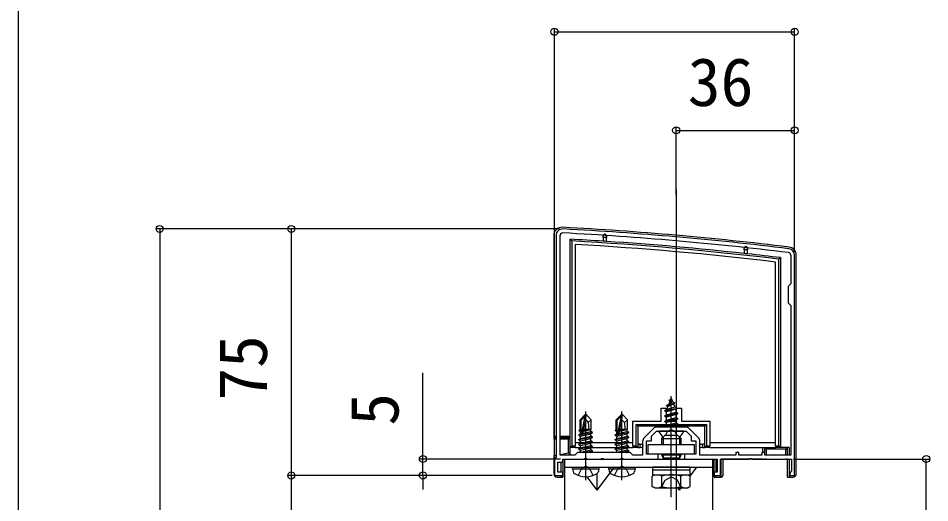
# Model space of a CAD drawing. Units: millimetres, scale not verified. Extents: x -875 to 875, y -1304 to 1297.
# Drawn here: x -875 to -597.9, y 812.5 to 959.9 of the extents above; entities that cross this region are included whole.
import ezdxf
from ezdxf.enums import TextEntityAlignment as Align

# ---------------------------------------------------------------- set-up
doc = ezdxf.new("R2010")
doc.units = ezdxf.units.MM
doc.header["$LTSCALE"] = 8
for name, color, linetype in [('0-2_YKK_11', 7, 'Continuous'), ('0-4_YKK_12', 2, 'Continuous'), ('0-5_YKK_13', 4, 'Continuous'), ('0-7_YKK_D', 6, 'Continuous'), ('0-8_YKK_ZWAK', 7, 'Continuous')]:
    doc.layers.add(name, color=color, linetype=linetype)
doc.styles.add('ＭＳ ゴシック', font='')
doc.styles.get('ＭＳ ゴシック').set_extended_font_data('MS Gothic')

msp = doc.modelspace()

# ---------------------------------------------------------------- linework, layer by layer
at = {"layer": '0-2_YKK_11'}
for p, q in [((-710.3, 827), (-710.3, 893.8)), ((-681.936, 835.061), (-684.761, 832.236)), ((-672.124, 835.5), (-680.876, 835.5)), ((-668.239, 832.236), (-671.064, 835.061))]:
    msp.add_line(p, q, dxfattribs=at)
for points in [[(-711.5, 893.8), (-711.5, 826.3), (-712, 825.8), (-712, 820.8), (-709.5, 820.8), (-709.5, 821.8), (-711, 821.8), (-711, 824.8), (-709.5, 824.8), (-709.5, 825.8), (-702.958, 825.8), (-702.775, 825.92), (-702.225, 825.92), (-702.042, 825.8), (-697.958, 825.8), (-697.775, 825.92), (-697.225, 825.92), (-697.042, 825.8), (-691.958, 825.8), (-691.775, 825.92), (-691.225, 825.92), (-691.042, 825.8), (-680.5, 825.8), (-680.5, 827.3), (-684, 827.3), (-684, 831.3), (-682.5, 831.3), (-682.5, 832.8), (-681, 834.3), (-676.958, 834.3), (-676.775, 834.42), (-676.225, 834.42), (-676.042, 834.3), (-672, 834.3), (-670.5, 832.8), (-670.5, 831.3), (-669, 831.3), (-669, 827.3), (-672.5, 827.3), (-672.5, 825.8)], [(-672.5, 825.8), (-662.5, 825.8), (-662.5, 821.8), (-663.5, 821.8), (-663.5, 820.8), (-661.5, 820.8), (-661.5, 825.8), (-652.958, 825.8), (-652.775, 825.92), (-652.225, 825.92), (-652.042, 825.8), (-640, 825.8), (-640, 822.092), (-640.25, 821.796), (-640.5, 821.5), (-640.5, 820.8), (-639, 820.8), (-639, 887.8)], [(-640.2, 887.8), (-640.2, 879.1), (-641, 878.3), (-641, 873.3), (-640.2, 872.5), (-640.2, 827), (-648.1, 827), (-648.1, 827.8), (-649, 827.8), (-649, 827), (-656, 827), (-656, 827.8), (-656.9, 827.8), (-656.9, 827), (-667.8, 827), (-667.8, 831.176)], [(-685.2, 831.176), (-685.2, 827), (-688.2, 827), (-689, 827.8), (-705, 827.8), (-705.8, 827), (-710.3, 827)]]:
    msp.add_lwpolyline(points, dxfattribs=at)
for centre, radius, start, end in [((-709.5, 893.8), 2, 86.9684, 180.00001), ((-762.281, -102.799), 999.996, 83.01993, 86.96841), ((-709.5, 893.8), 0.8, 86.96839, 180.00001), ((-762.281, -102.799), 998.796, 83.01993, 86.96841), ((-641, 887.8), 2, 0.00001, 83.01993), ((-641, 887.8), 0.8, 0.00001, 83.01993), ((-680.876, 834), 1.5, 90.00002, 135.00001), ((-672.124, 834), 1.5, 44.99999, 89.99998), ((-683.7, 831.176), 1.5, 134.99999, 179.99998), ((-669.3, 831.176), 1.5, 0.00002, 45.00001)]:
    msp.add_arc(centre, radius, start, end, dxfattribs=at)
at = {"layer": '0-4_YKK_12'}
msp.add_line((-675, 907.797), (-675, 295.8), dxfattribs=at)
at = {"layer": '0-5_YKK_13'}
for p, q in [((-712.2, 893.8), (-712.2, 832.8)), ((-697.2, 893.204), (-697.2, 893.704)), ((-696.2, 893.204), (-697.2, 893.204)), ((-697.2, 893.204), (-697.2, 892.07)), ((-696.2, 893.704), (-696.2, 893.204)), ((-696.2, 892.004), (-696.2, 893.204)), ((-706.7, 892.145), (-706.7, 829.8)), ((-705.7, 891.087), (-705.7, 829.8)), ((-654.3, 889.422), (-654.3, 889.922)), ((-653.3, 889.422), (-654.3, 889.422)), ((-654.3, 889.422), (-654.3, 888.332)), ((-653.3, 889.922), (-653.3, 889.422)), ((-653.3, 888.222), (-653.3, 889.422)), ((-643.3, 887.072), (-643.8, 886.628)), ((-638.5, 821.298), (-638.5, 887.8)), ((-644.8, 829.8), (-644.8, 885.74)), ((-677.9, 842.02), (-675.45, 842.815)), ((-677.9, 842.12), (-677.247, 842.497)), ((-677.532, 841.808), (-675.801, 842.612)), ((-676.5, 844.3), (-677.247, 842.497)), ((-677.247, 842.497), (-676.076, 843.276)), ((-677.1, 843.61), (-676.846, 843.464)), ((-676.5, 830.8), (-676.5, 844.954)), ((-676.5, 844.3), (-676.076, 843.276)), ((-676.076, 843.276), (-675.45, 842.915)), ((-675.801, 842.612), (-675.45, 842.815)), ((-675.801, 842.612), (-675.43, 841.718)), ((-675.45, 842.815), (-675.45, 842.915)), ((-702.5, 819.4), (-702.5, 840.3)), ((-691.5, 819.4), (-691.5, 840.3)), ((-678.5, 840.53), (-674.75, 841.325)), ((-678.5, 840.43), (-674.75, 841.225)), ((-678.5, 840.53), (-677.924, 840.863)), ((-678.5, 840.43), (-678.5, 840.53)), ((-678.5, 840.43), (-677.975, 840.127)), ((-674.5, 839.735), (-678.5, 838.94)), ((-678.5, 838.84), (-674.5, 839.635)), ((-675.134, 841.003), (-677.975, 840.127)), ((-677.975, 839.243), (-677.975, 840.127)), ((-677.975, 839.243), (-675.025, 840.038)), ((-677.532, 841.808), (-677.924, 840.863)), ((-677.924, 840.863), (-675.43, 841.718)), ((-677.9, 842.02), (-677.532, 841.808)), ((-675.43, 841.718), (-674.75, 841.325)), ((-675.134, 841.003), (-674.75, 841.225)), ((-675.134, 841.003), (-675.025, 840.739)), ((-675.025, 840.038), (-675.025, 840.739)), ((-675.025, 840.038), (-674.5, 839.735)), ((-675.025, 839.332), (-674.5, 839.635)), ((-674.75, 841.225), (-674.75, 841.325)), ((-674.5, 839.635), (-674.5, 839.735)), ((-702.65, 839.3), (-704.2, 837.75)), ((-704.2, 834.781), (-704.2, 837.75)), ((-703.9, 837.626), (-702.65, 838.876)), ((-703.9, 833.348), (-703.9, 837.626)), ((-703.832, 833.177), (-702.65, 838.876)), ((-703.41, 833.293), (-702.5, 837.678)), ((-702.35, 839.3), (-702.65, 839.3)), ((-702.65, 838.876), (-702.65, 839.3)), ((-702.5, 837.678), (-702.5, 839.3)), ((-702.5, 837.678), (-702.35, 839.3)), ((-702.35, 839.3), (-700.8, 837.75)), ((-701.757, 836.947), (-700.8, 837.75)), ((-700.8, 834.9), (-700.8, 837.75)), ((-691.65, 839.3), (-693.2, 837.75)), ((-693.2, 834.781), (-693.2, 837.75)), ((-692.9, 837.626), (-691.65, 838.876)), ((-692.9, 833.348), (-692.9, 837.626)), ((-692.832, 833.177), (-691.65, 838.876)), ((-692.41, 833.293), (-691.5, 837.678)), ((-691.35, 839.3), (-691.65, 839.3)), ((-691.65, 838.876), (-691.65, 839.3)), ((-691.5, 837.678), (-691.5, 839.3)), ((-691.5, 837.678), (-691.35, 839.3)), ((-691.35, 839.3), (-689.8, 837.75)), ((-690.757, 836.947), (-689.8, 837.75)), ((-689.8, 834.9), (-689.8, 837.75)), ((-688.2, 829.8), (-688.2, 837.3)), ((-678.5, 838.94), (-677.975, 839.243)), ((-678.5, 838.84), (-678.5, 838.94)), ((-678.5, 838.84), (-677.975, 838.537)), ((-678.5, 837.35), (-674.5, 838.145)), ((-674.5, 838.045), (-678.5, 837.25)), ((-678.5, 837.25), (-677.975, 836.947)), ((-675.025, 839.332), (-677.975, 838.537)), ((-677.975, 837.653), (-677.975, 838.537)), ((-677.975, 837.653), (-675.025, 838.448)), ((-675.025, 837.742), (-677.975, 836.947)), ((-677.975, 836.063), (-677.975, 836.947)), ((-677.975, 836.063), (-675.025, 836.858)), ((-675.025, 838.448), (-675.025, 839.332)), ((-675.025, 838.448), (-674.5, 838.145)), ((-675.025, 836.858), (-675.025, 837.742)), ((-675.025, 836.858), (-674.5, 836.555)), ((-704.5, 834.608), (-704.2, 834.781)), ((-704.5, 834.608), (-703.9, 834.724)), ((-704.5, 834.392), (-704.5, 834.608)), ((-704.5, 834.392), (-703.9, 834.491)), ((-704.5, 834.392), (-704.05, 834.132)), ((-704.2, 834.9), (-703.9, 834.9)), ((-704.05, 834.132), (-703.897, 834.167)), ((-704.05, 833.468), (-704.05, 834.132)), ((-703.34, 833.628), (-700.95, 834.168)), ((-703.195, 834.325), (-700.95, 834.832)), ((-703.135, 834.617), (-701.417, 834.9)), ((-703.08, 834.884), (-702.996, 834.9)), ((-703.076, 834.9), (-700.8, 834.9)), ((-700.8, 834.9), (-700.95, 834.832)), ((-700.95, 834.168), (-700.95, 834.832)), ((-700.4, 833.85), (-700.95, 834.168)), ((-693.5, 834.608), (-693.2, 834.781)), ((-693.5, 834.608), (-692.9, 834.724)), ((-693.5, 834.392), (-693.5, 834.608)), ((-693.5, 834.392), (-692.9, 834.491)), ((-693.5, 834.392), (-693.05, 834.132)), ((-693.2, 834.9), (-692.9, 834.9)), ((-693.05, 834.132), (-692.897, 834.167)), ((-693.05, 833.468), (-693.05, 834.132)), ((-692.34, 833.628), (-689.95, 834.168)), ((-692.195, 834.325), (-689.95, 834.832)), ((-692.135, 834.617), (-690.417, 834.9)), ((-692.08, 834.884), (-691.996, 834.9)), ((-692.076, 834.9), (-689.8, 834.9)), ((-689.8, 834.9), (-689.95, 834.832)), ((-689.95, 834.168), (-689.95, 834.832)), ((-689.4, 833.85), (-689.95, 834.168)), ((-687.2, 836.3), (-665.8, 836.3)), ((-687.2, 829.8), (-687.2, 836.3)), ((-672.904, 834.3), (-680.096, 834.3)), ((-678.279, 835.887), (-677.975, 836.063)), ((-674.865, 835.887), (-678.279, 835.887)), ((-678.218, 833), (-677.645, 834.149)), ((-678.135, 835.5), (-678.135, 835.887)), ((-677.858, 835.887), (-674.5, 836.555)), ((-676.5, 834.758), (-677.645, 834.149)), ((-674.5, 836.455), (-677.355, 835.887)), ((-676.5, 814.178), (-676.5, 835.589)), ((-676.5, 834.758), (-675.355, 834.149)), ((-675.025, 836.152), (-676.006, 835.887)), ((-674.782, 833), (-675.355, 834.149)), ((-675.025, 836.152), (-674.5, 836.455)), ((-675.025, 835.887), (-675.025, 836.152)), ((-674.865, 835.5), (-674.865, 835.887)), ((-674.5, 836.455), (-674.5, 836.555)), ((-665.8, 836.3), (-665.8, 829.8)), ((-712.2, 832.8), (-711.5, 832.8)), ((-711.5, 832.3), (-712.169, 832.3)), ((-711.5, 831.8), (-712.108, 831.8)), ((-712.108, 831.8), (-712.108, 826.828)), ((-710.3, 832.8), (-707.2, 832.8)), ((-707.2, 832.3), (-710.3, 832.3)), ((-707.7, 827.71), (-707.7, 831.8)), ((-704.6, 833.15), (-703.887, 833.269)), ((-703.832, 833.178), (-704.6, 833.05)), ((-704.6, 833.05), (-704.6, 833.15)), ((-704.6, 833.05), (-704.05, 832.732)), ((-704.6, 831.75), (-700.4, 832.45)), ((-700.4, 832.35), (-704.6, 831.65)), ((-704.6, 831.65), (-704.6, 831.75)), ((-704.6, 831.65), (-704.05, 831.332)), ((-704.05, 832.732), (-700.95, 833.432)), ((-704.05, 832.068), (-704.05, 832.732)), ((-704.05, 831.332), (-700.95, 832.032)), ((-704.05, 830.668), (-704.05, 831.332)), ((-700.4, 833.75), (-703.426, 833.246)), ((-703.398, 833.35), (-700.4, 833.85)), ((-700.4, 833.75), (-700.95, 833.432)), ((-700.95, 832.768), (-700.95, 833.432)), ((-700.4, 832.45), (-700.95, 832.768)), ((-700.4, 832.35), (-700.95, 832.032)), ((-700.95, 831.368), (-700.95, 832.032)), ((-700.4, 831.05), (-700.95, 831.368)), ((-700.4, 833.75), (-700.4, 833.85)), ((-700.4, 832.35), (-700.4, 832.45)), ((-693.6, 833.15), (-692.887, 833.269)), ((-692.832, 833.178), (-693.6, 833.05)), ((-693.6, 833.05), (-693.6, 833.15)), ((-693.6, 833.05), (-693.05, 832.732)), ((-693.6, 831.75), (-689.4, 832.45)), ((-689.4, 832.35), (-693.6, 831.65)), ((-693.6, 831.65), (-693.6, 831.75)), ((-693.6, 831.65), (-693.05, 831.332)), ((-693.05, 832.732), (-689.95, 833.432)), ((-693.05, 832.068), (-693.05, 832.732)), ((-693.05, 831.332), (-689.95, 832.032)), ((-693.05, 830.668), (-693.05, 831.332)), ((-689.4, 833.75), (-692.426, 833.246)), ((-692.398, 833.35), (-689.4, 833.85)), ((-689.4, 833.75), (-689.95, 833.432)), ((-689.95, 832.768), (-689.95, 833.432)), ((-689.4, 832.45), (-689.95, 832.768)), ((-689.4, 832.35), (-689.95, 832.032)), ((-689.95, 831.368), (-689.95, 832.032)), ((-689.4, 831.05), (-689.95, 831.368)), ((-689.4, 833.75), (-689.4, 833.85)), ((-689.4, 832.35), (-689.4, 832.45)), ((-679.5, 832), (-678.5, 833)), ((-679.5, 832), (-673.5, 832)), ((-679.5, 832), (-679.5, 830.2)), ((-678.96, 832.54), (-678.96, 830.2)), ((-674.5, 833), (-678.5, 833)), ((-673.5, 832), (-674.5, 833)), ((-674.04, 832.54), (-674.04, 830.2)), ((-673.5, 830.2), (-673.5, 832)), ((-705.7, 829.3), (-707.2, 829.3)), ((-707.2, 827), (-707.2, 829.3)), ((-706.7, 829.8), (-705.7, 829.8)), ((-705.7, 830.8), (-688.2, 830.8)), ((-705.7, 829.3), (-705.7, 829.8)), ((-705.7, 829.3), (-688.2, 829.3)), ((-704.6, 830.35), (-700.4, 831.05)), ((-700.4, 830.95), (-704.6, 830.25)), ((-704.6, 830.25), (-704.6, 830.35)), ((-704.6, 830.25), (-704.05, 829.932)), ((-704.6, 828.95), (-700.4, 829.65)), ((-700.4, 829.55), (-704.6, 828.85)), ((-704.6, 828.85), (-704.6, 828.95)), ((-704.6, 828.85), (-704.05, 828.532)), ((-704.05, 829.932), (-700.95, 830.632)), ((-704.05, 829.268), (-704.05, 829.932)), ((-704.05, 828.532), (-700.95, 829.232)), ((-704.05, 827.868), (-704.05, 828.532)), ((-700.4, 830.95), (-700.95, 830.632)), ((-700.95, 829.968), (-700.95, 830.632)), ((-700.4, 829.65), (-700.95, 829.968)), ((-700.4, 829.55), (-700.95, 829.232)), ((-700.95, 828.568), (-700.95, 829.232)), ((-700.4, 828.25), (-700.95, 828.568)), ((-700.4, 830.95), (-700.4, 831.05)), ((-700.4, 829.55), (-700.4, 829.65)), ((-693.6, 830.35), (-689.4, 831.05)), ((-689.4, 830.95), (-693.6, 830.25)), ((-693.6, 830.25), (-693.6, 830.35)), ((-693.6, 830.25), (-693.05, 829.932)), ((-693.6, 828.95), (-689.4, 829.65)), ((-689.4, 829.55), (-693.6, 828.85)), ((-693.6, 828.85), (-693.6, 828.95)), ((-693.6, 828.85), (-693.05, 828.532)), ((-693.05, 829.932), (-689.95, 830.632)), ((-693.05, 829.268), (-693.05, 829.932)), ((-693.05, 828.532), (-689.95, 829.232)), ((-693.05, 827.868), (-693.05, 828.532)), ((-689.4, 830.95), (-689.95, 830.632)), ((-689.95, 829.968), (-689.95, 830.632)), ((-689.4, 829.65), (-689.95, 829.968)), ((-689.4, 829.55), (-689.95, 829.232)), ((-689.95, 828.568), (-689.95, 829.232)), ((-689.4, 828.25), (-689.95, 828.568)), ((-689.4, 830.95), (-689.4, 831.05)), ((-689.4, 829.55), (-689.4, 829.65)), ((-688.2, 829.8), (-687.2, 829.8)), ((-688.2, 829.8), (-688.2, 829.3)), ((-686, 830.3), (-686.7, 830.3)), ((-686.7, 829.3), (-686, 829.3)), ((-686, 829.3), (-686, 830.3)), ((-686, 830.3), (-685.5, 830.3)), ((-685.5, 829.3), (-686, 829.3)), ((-667.5, 830.3), (-667, 830.3)), ((-667, 829.3), (-667.5, 829.3)), ((-667, 830.3), (-667, 829.3)), ((-666.3, 830.3), (-667, 830.3)), ((-667, 829.3), (-666.3, 829.3)), ((-665.8, 829.8), (-664.8, 829.8)), ((-664.8, 830.8), (-644.8, 830.8)), ((-664.8, 829.3), (-664.8, 829.8)), ((-664.8, 829.3), (-644.8, 829.3)), ((-648.7, 827.8), (-648.7, 829.3)), ((-648.2, 829.3), (-648.2, 827.724)), ((-644.8, 829.8), (-643.8, 829.8)), ((-644.8, 829.8), (-644.8, 829.3)), ((-643.3, 829.3), (-644.8, 829.3)), ((-640.7, 829.3), (-643.3, 829.3)), ((-641.7, 827), (-641.7, 828.8)), ((-641.2, 827), (-641.2, 829.3)), ((-640.7, 829.3), (-640.7, 827)), ((-711.951, 825.84), (-712.2, 825.79)), ((-712.2, 825.79), (-712.2, 821.298)), ((-712.169, 826.306), (-711.5, 826.44)), ((-712.108, 826.828), (-711.5, 826.95)), ((-710.281, 827.194), (-707.7, 827.71)), ((-709.2, 825.8), (-663, 825.8)), ((-709, 825.8), (-709, 740.8)), ((-709, 825.8), (-664, 825.8)), ((-708.7, 827), (-707.2, 827.3)), ((-707.2, 827.3), (-707.7, 827.71)), ((-703.1, 827.8), (-700.4, 828.25)), ((-700.4, 828.15), (-702.5, 827.8)), ((-701.094, 827.8), (-700.95, 827.832)), ((-700.4, 828.15), (-700.95, 827.832)), ((-700.95, 827.8), (-700.95, 827.832)), ((-700.4, 828.15), (-700.4, 828.25)), ((-692.1, 827.8), (-689.4, 828.25)), ((-689.4, 828.15), (-691.5, 827.8)), ((-690.094, 827.8), (-689.95, 827.832)), ((-689.4, 828.15), (-689.95, 827.832)), ((-689.95, 827.8), (-689.95, 827.832)), ((-689.4, 828.15), (-689.4, 828.25)), ((-679.5, 827.3), (-679.5, 827.1)), ((-679.5, 827.1), (-673.5, 827.1)), ((-673.5, 827.1), (-674.04, 826.164)), ((-673.5, 827.1), (-673.5, 827.3)), ((-664, 825.8), (-664, 740.8)), ((-663.5, 820.331), (-663.5, 825.8)), ((-663, 825.8), (-663, 821.8)), ((-661.3, 820.3), (-661.3, 825.8)), ((-648.7, 825.8), (-661.3, 825.8)), ((-660.8, 825.8), (-660.8, 820.832)), ((-648.7, 825.8), (-648.2, 825.8)), ((-647.7, 825.8), (-648.2, 825.8)), ((-647.7, 825.8), (-641.7, 825.8)), ((-641.2, 825.8), (-641.7, 825.8)), ((-641.2, 820.331), (-641.2, 825.8)), ((-640.7, 825.8), (-640.7, 820.3)), ((-710, 821.8), (-710, 824.8)), ((-709.5, 825.5), (-709.5, 820.331)), ((-709, 823.3), (-664, 823.3)), ((-706.5, 822.8), (-706.412, 823.3)), ((-706.412, 823.3), (-698.588, 823.3)), ((-699, 816.3), (-693.75, 823.3)), ((-698.5, 822.8), (-698.588, 823.3)), ((-695.5, 822.8), (-695.412, 823.3)), ((-695.412, 823.3), (-687.588, 823.3)), ((-687.5, 822.8), (-687.588, 823.3)), ((-670.75, 823.3), (-682.25, 823.3)), ((-670.785, 820.587), (-668.75, 823.3)), ((-711.202, 820.3), (-710, 820.3)), ((-710, 820.3), (-710, 820.8)), ((-706.5, 822.8), (-706.359, 821.998)), ((-706.5, 822.8), (-698.5, 822.8)), ((-699, 816.3), (-702.085, 820.413)), ((-699, 816.3), (-699, 821.425)), ((-698.5, 822.8), (-698.641, 821.998)), ((-695.5, 822.8), (-695.359, 821.998)), ((-695.5, 822.8), (-687.5, 822.8)), ((-687.5, 822.8), (-687.641, 821.998)), ((-681.5, 821), (-682.274, 820.553)), ((-682.273, 817.446), (-682.273, 820.553)), ((-682.25, 822.5), (-682.25, 821)), ((-682.25, 822.5), (-670.75, 822.5)), ((-682.25, 821), (-670.75, 821)), ((-681.5, 821), (-671.5, 821)), ((-679.387, 817.446), (-679.387, 820.553)), ((-673.613, 817.446), (-673.613, 820.553)), ((-671.5, 821), (-670.727, 820.553)), ((-670.75, 821), (-670.75, 822.5)), ((-670.727, 817.446), (-670.727, 820.553)), ((-663, 820.8), (-663, 820.3)), ((-663, 820.3), (-661.3, 820.3)), ((-640.7, 820.3), (-639.498, 820.3)), ((-681.5, 817), (-682.274, 817.446)), ((-671.5, 817), (-670.727, 817.446)), ((-681.5, 817), (-671.5, 817)), ((-674, 816.3), (-674.525, 817)), ((-674, 816.3), (-673.475, 817)), ((-674, 816.3), (-674, 817))]:
    msp.add_line(p, q, dxfattribs=at)
for points in [[(-706.7, 829.8), (-707.2, 829.3), (-707.2, 892.674), (-706.7, 892.145)], [(-643.3, 887.072), (-643.3, 829.3), (-643.8, 829.8), (-643.8, 886.628)], [(-677.9, 842.02), (-677.9, 842.12), (-675.45, 842.915)], [(-677.1, 843.61), (-677.1, 843.71), (-676.633, 843.98)], [(-688.2, 837.3), (-679.6, 837.3), (-679.6, 841.3), (-678.1, 841.3), (-678.1, 837.3), (-674.9, 837.3), (-674.9, 841.3), (-673.4, 841.3), (-673.4, 837.3), (-664.8, 837.3), (-664.8, 829.8)], [(-702.5, 837.678), (-701.757, 836.947), (-701.6, 834.9)], [(-691.5, 837.678), (-690.757, 836.947), (-690.6, 834.9)], [(-678.5, 837.25), (-678.5, 837.35), (-677.975, 837.653)], [(-675.025, 837.742), (-674.5, 838.045), (-674.5, 838.145)], [(-687.2, 836.3), (-686.7, 835.8), (-686.7, 830.3), (-686.7, 829.3)], [(-665.8, 836.3), (-666.3, 835.8), (-686.7, 835.8)], [(-666.3, 829.3), (-666.3, 830.3), (-666.3, 835.8)], [(-707.2, 832.3), (-707.7, 831.8), (-710.3, 831.8)], [(-704.6, 833.15), (-704.05, 833.468), (-703.9, 833.501)], [(-704.6, 831.75), (-704.05, 832.068), (-700.95, 832.768)], [(-704.6, 830.35), (-704.05, 830.668), (-700.95, 831.368)], [(-693.6, 833.15), (-693.05, 833.468), (-692.9, 833.501)], [(-693.6, 831.75), (-693.05, 832.068), (-689.95, 832.768)], [(-693.6, 830.35), (-693.05, 830.668), (-689.95, 831.368)], [(-704.6, 828.95), (-704.05, 829.268), (-700.95, 829.968)], [(-704.167, 827.8), (-704.05, 827.868), (-700.95, 828.568)], [(-693.6, 828.95), (-693.05, 829.268), (-689.95, 829.968)], [(-693.167, 827.8), (-693.05, 827.868), (-689.95, 828.568)], [(-687.2, 829.8), (-686.7, 829.3), (-688.2, 829.3)], [(-664.8, 829.3), (-666.3, 829.3), (-665.8, 829.8)], [(-648.2, 829.3), (-647.7, 828.8), (-647.7, 827)], [(-641.2, 829.3), (-641.7, 828.8), (-647.7, 828.8)], [(-679.5, 827.1), (-678.96, 826.164), (-674.04, 826.164)], [(-678.96, 827.3), (-678.96, 826.164), (-678.96, 825.8)], [(-674.04, 827.3), (-674.04, 826.164), (-674.04, 825.8)], [(-704.758, 820.805), (-703.645, 823.037), (-702.5, 823.646)], [(-700.242, 820.805), (-701.355, 823.037), (-702.5, 823.646)], [(-693.758, 820.805), (-692.645, 823.037), (-691.5, 823.646)], [(-689.242, 820.805), (-690.355, 823.037), (-691.5, 823.646)], [(-682.25, 823.3), (-682.25, 822.5), (-670.75, 822.5), (-670.75, 823.3)], [(-679.55, 816.997), (-678.4, 819.355), (-676.5, 820.365)], [(-673.45, 816.997), (-674.6, 819.355), (-676.5, 820.365)]]:
    msp.add_lwpolyline(points, dxfattribs=at)
msp.add_lwpolyline([(-683.5, 830.2), (-669.5, 830.2), (-669.5, 827.3), (-683.5, 827.3)], close=True, dxfattribs=at)
for centre, radius, start, end in [((-709.7, 893.8), 2.5, 86.98862, 180), ((-762.129, -102.822), 1000.5, 83.02871, 86.98862), ((-762.281, -102.803), 997, 86.25725, 86.83299), ((-696.7, 893.704), 0.5, 90, 180), ((-696.7, 893.704), 0.5, 0, 90), ((-762.281, -102.803), 996.5, 83.17155, 86.8026), ((-762.281, -102.803), 995.5, 83.22262, 86.74174), ((-762.281, -102.803), 997, 86.19966, 86.25725), ((-762.281, -102.803), 997, 83.78233, 86.19966), ((-653.8, 889.922), 0.5, 90, 180), ((-653.8, 889.922), 0.5, 0, 90), ((-641, 887.8), 2.5, 360, 83.02871), ((-762.281, -102.803), 997, 83.72452, 83.78233), ((-762.281, -102.803), 997, 83.14605, 83.72452), ((-680.096, 834.146), 0.154, 90, 207.28096), ((-676.5, 836), 4.2, 207.28096, 234.69714), ((-676.5, 836), 4.2, 305.30286, 332.71904), ((-672.904, 834.146), 0.154, 332.71904, 90), ((-703.652, 833.348), 0.248, 180, 347.19096), ((-692.652, 833.348), 0.248, 180, 347.19096), ((-685.5, 829.8), 0.5, 0, 90), ((-685.5, 829.8), 0.5, 270, 0), ((-667.5, 829.8), 0.5, 90, 180), ((-667.5, 829.8), 0.5, 180, 270), ((-705.472, 822.154), 0.9, 190, 237.94412), ((-702.5, 826.9), 6.5, 237.94412, 302.05588), ((-699.528, 822.154), 0.9, 302.05588, 350), ((-694.472, 822.154), 0.9, 190, 237.94412), ((-691.5, 826.9), 6.5, 237.94412, 302.05588), ((-688.528, 822.154), 0.9, 302.05588, 350), ((-680.83, 818.444), 2.556, 55.61708, 124.38292), ((-676.5, 811.446), 9.554, 72.41276, 107.58724), ((-672.17, 818.444), 2.556, 55.61708, 124.38292), ((-680.83, 819.555), 2.556, 235.61708, 304.38292), ((-676.5, 826.553), 9.554, 252.41276, 287.58724), ((-672.17, 819.555), 2.556, 235.61708, 304.38292)]:
    msp.add_arc(centre, radius, start, end, dxfattribs=at)
for centre, major_axis, ratio, start_param, end_param in [((-712.169, 832.8), (0, 0.5), 0.061163, 1.5707963, 3.1415927), ((-712.139, 831.8), (0, 0.5), 0.061163, 4.712389, 6.2831853), ((-712.169, 825.796), (0, 0.51), 0.059966, 0.0120377, 1.582834), ((-712.139, 826.822), (0, 0.51), 0.059966, 3.1536303, 4.7244267), ((-711.198, 821.302), (-0.71, -0.71), 0.99628, 5.4996506, 7.06672), ((-710, 820.331), (0.5, 0), 0.061163, 4.712389, 6.2831853), ((-663, 820.331), (0.5, 0), 0.061163, 3.1415927, 4.712389), ((-661.3, 820.832), (0, 0.532), 0.940706, 3.1415927, 4.712389), ((-640.7, 820.331), (0.5, 0), 0.061163, 3.1415927, 4.712389), ((-639.502, 821.302), (0.71, -0.71), 0.99628, 5.4996506, 7.06672)]:
    msp.add_ellipse(centre, major_axis=major_axis, ratio=ratio, start_param=start_param, end_param=end_param, dxfattribs=at)
at = {"layer": '0-7_YKK_D'}
for p, q in [((-712, 826.676), (-712, 956.8)), ((-639, 888.8), (-639, 956.8)), ((-712, 955.8), (-639, 955.8)), ((-675, 906.297), (-675, 926.8)), ((-675, 925.8), (-639, 925.8)), ((-639, 888.8), (-639, 926.8)), ((-710.5, 895.8), (-833, 895.8)), ((-832, 895.8), (-832, 470.8)), ((-710.5, 895.8), (-793, 895.8)), ((-792, 895.8), (-792, 820.8)), ((-752, 825.8), (-752, 851.991)), ((-710.2, 825.8), (-753, 825.8)), ((-752, 820.8), (-752, 825.8)), ((-639.3, 825.8), (-598, 825.8)), ((-599, 735.8), (-599, 825.8)), ((-712.7, 820.8), (-793, 820.8)), ((-712.7, 820.8), (-793, 820.8)), ((-792, 820.8), (-792, 800.8)), ((-712.7, 820.8), (-753, 820.8)), ((-752, 820.8), (-752, 816.5))]:
    msp.add_line(p, q, dxfattribs=at)
for centre in [(-712, 955.8), (-639, 955.8), (-675, 925.8), (-639, 925.8), (-832, 895.8), (-792, 895.8), (-752, 825.8), (-599, 825.8), (-792, 820.8), (-792, 820.8), (-752, 820.8)]:
    msp.add_circle(centre, 1.075, dxfattribs=at)
at = {"layer": '0-8_YKK_ZWAK'}
msp.add_line((-875, 1245.8), (-875, -1304.2), dxfattribs=at)

# ---------------------------------------------------------------- texts
at = {"layer": '0-7_YKK_D', "style": 'ＭＳ ゴシック'}
msp.add_text('36', height=14.66, dxfattribs=at).set_placement((-671.489, 928.8), align=Align.BOTTOM_LEFT)
for s, p in [('75', (-795, 843.527)), ('5', (-755, 835.923))]:
    msp.add_text(s, height=14.66, rotation=90, dxfattribs=at).set_placement(p, align=Align.BOTTOM_LEFT)

doc.saveas('drawing.dxf')
